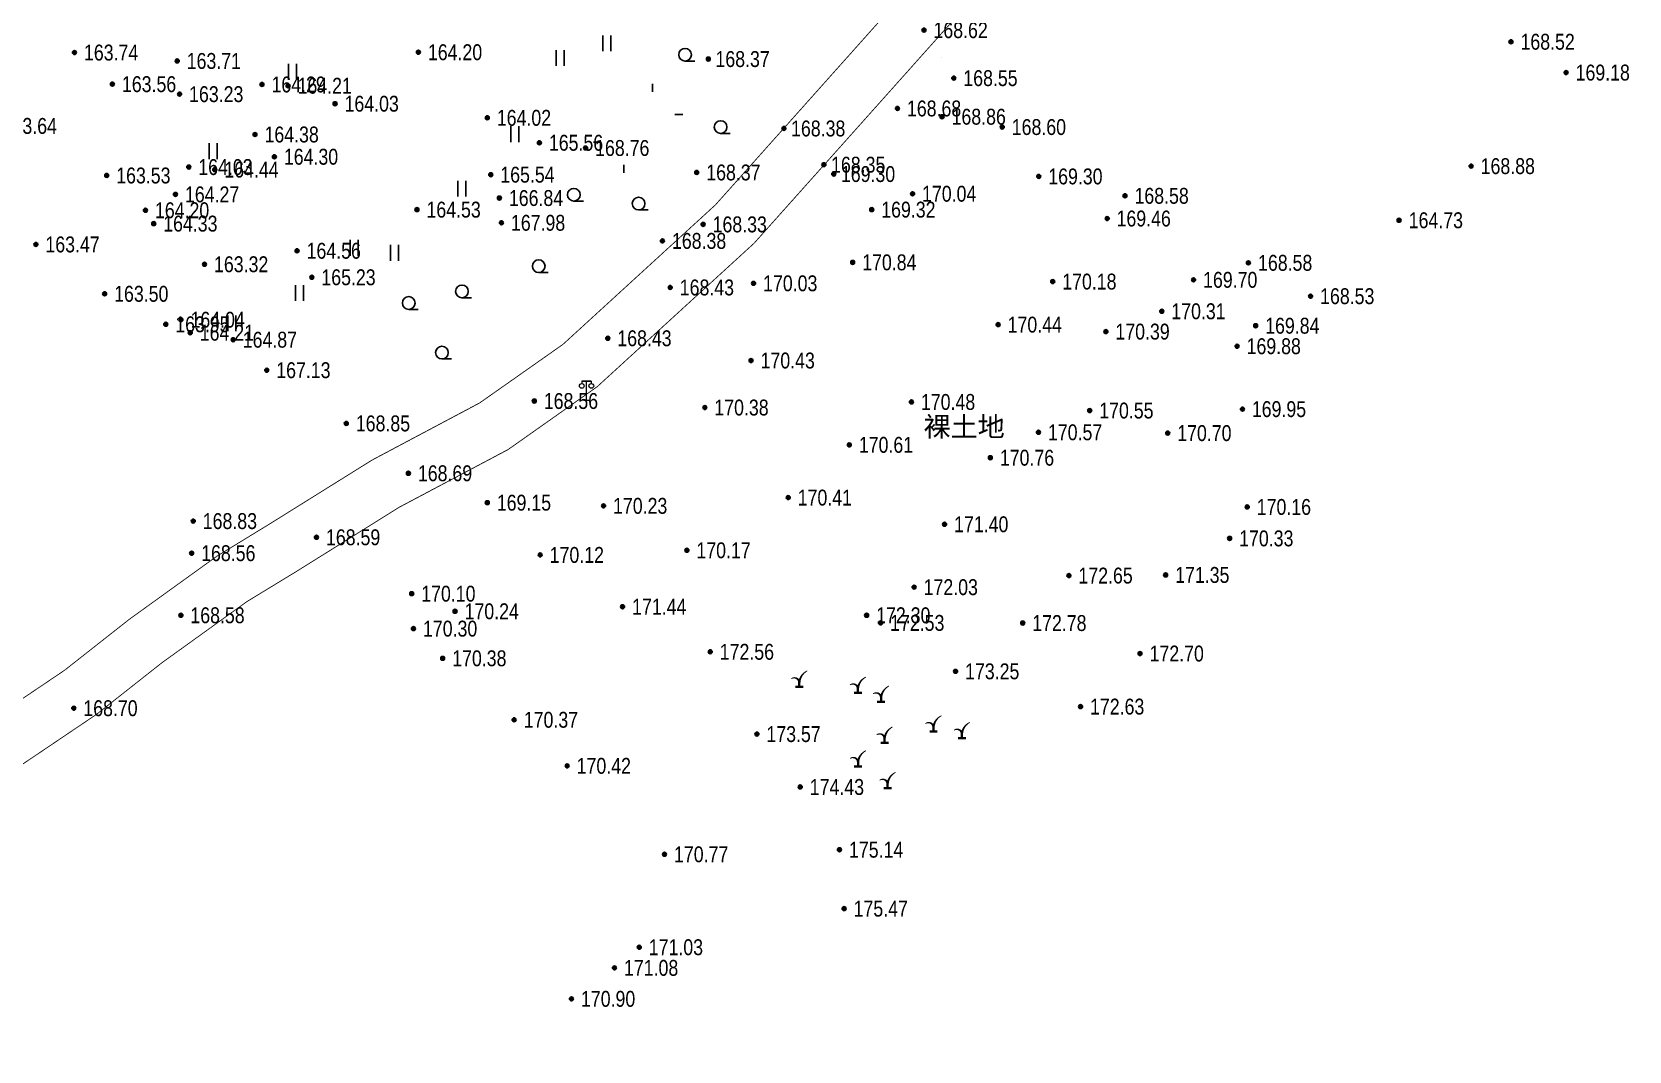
# Model space of a CAD drawing. Header units: inches. Extents: x 574207 to 574416, y 2880304 to 2880589.
# Drawn here: x 574280.5 to 574381.1, y 2880304.1 to 2880368.2 of the extents above; entities that cross this region are included whole.
import ezdxf
from ezdxf.enums import TextEntityAlignment as Align

# ---------------------------------------------------------------- set-up
doc = ezdxf.new("R2010")
doc.units = ezdxf.units.IN
doc.header["$MEASUREMENT"] = 0
doc.linetypes.add('X0', pattern=[4, 3, -1])
for name, color, linetype in [('DLDW', 8, 'Continuous'), ('DLSS', 8, 'Continuous'), ('DMTZ', 8, 'Continuous'), ('GCD', 8, 'Continuous'), ('JMD', 8, 'Continuous'), ('SXSS', 5, 'Continuous'), ('ZBTZ', 8, 'Continuous')]:
    doc.layers.add(name, color=color, linetype=linetype)
doc.styles.get("Standard").update_dxf_attribs({"font": 'arial.ttf'})
doc.linetypes.add('10411', pattern='A,2,[150,AAA.SHX,S=0.5,R=0,X=0,Y=0.5],2,[151,AAA.SHX,S=1,R=0,X=0,Y=3],1e-11', length=4)
doc.linetypes.add('10421', pattern='A,2,[150,AAA.SHX,S=0.5,R=0,X=0,Y=0.5],1e-11', length=2)
doc.linetypes.add('1161', pattern='A,0,[149,AAA.SHX,S=0.15,R=0,X=0,Y=0],-1.6', length=1.6)
doc.linetypes.add('444', pattern='A,4.5,[145,AAA.SHX,S=1,R=0,X=0,Y=1],4.5,-0.5,[146,AAA.SHX,S=1,R=0,X=0,Y=0],-0.5', length=10)

# ---------------------------------------------------------------- blocks, each defined once
blk = doc.blocks.new('gc097')
at = {"lineweight": 15}
for p, q in [((-0.6, 2.4), (-0.6, 2.1)), ((0, 0), (0, 2.4)), ((0.6, 2.4), (0.6, 2.1)), ((-0.4, 0), (0.4, 0))]:
    blk.add_line(p, q, dxfattribs=at)
for q in [(-0.6, 2.4), (0.6, 2.4)]:
    blk.add_line((0, 2.4), q)
for centre in [(-0.6, 1.8), (0.6, 1.8)]:
    blk.add_circle(centre, 0.3, dxfattribs=at)
blk = doc.blocks.new('gc123')
at = {"flags": 128}
for points in [[(1, 2, 0.1, 0.3, 0.253002), (0, 0.56, 0.15, 0.15, 0)], [(0, 0.56, 0.3, 0.1, 0.588194), (-1, 1, 0.05, 0.1, 0)]]:
    blk.add_lwpolyline(points, format="xyseb", dxfattribs=at)
at = {"linetype": 'Continuous', "const_width": 0.3}
blk.add_lwpolyline([(-0.5, 0), (0.5, 0)], dxfattribs=at)
at = {"linetype": 'Continuous', "const_width": 0.3, "flags": 128}
blk.add_lwpolyline([(0, 0.56), (0, 0)], dxfattribs=at)
blk = doc.blocks.new('gc121')
for p, q in [((-0.5, 0), (-0.5, 2)), ((0.5, 0), (0.5, 2))]:
    blk.add_line(p, q)
blk = doc.blocks.new('gc208')
blk.add_line((0, -0.8), (1.2, -0.8))
blk.add_circle((0, 0), 0.8)
blk = doc.blocks.new('gc200')
h = blk.add_hatch(color=256)
edge = h.paths.add_edge_path()
edge.add_arc((0, 0), 0.25, 0, 360)
blk.add_circle((0, 0), 0.25)

msp = doc.modelspace()

# ---------------------------------------------------------------- linework, layer by layer
at = {"layer": 'DLSS', "color": 4, "linetype": 'Continuous', "elevation": 162.85, "flags": 128}
for points in [[(574273.78, 2880322.12, 0.054, 0.054, 0), (574282.54, 2880328.03, 0.054, 0.054, 0), (574286.62, 2880331.24, 0.054, 0.054, 0), (574292.13, 2880335.21, 0.054, 0.054, 0), (574295.34, 2880337.17, 0.054, 0.054, 0), (574301.9, 2880341.26, 0.054, 0.054, 0), (574308.68, 2880344.86, 0.054, 0.054, 0), (574313.93, 2880348.55, 0.054, 0.054, 0), (574323.53, 2880357.33, 0.054, 0.054, 0), (574336.42, 2880371.76, 0.054, 0.054, 0), (574340.8, 2880377.41, 0.054, 0.054, 0), (574344.12, 2880383.07, 0.054, 0.054, 0), (574348.43, 2880392.53, 0.054, 0.054, 0), (574350.21, 2880397.88, 0.054, 0.054, 0), (574350.92, 2880401.36, 0, 0, 0)], [(574339.05, 2880369.56, 0.054, 0.054, 0), (574325.97, 2880354.92, 0.054, 0.054, 0), (574316.08, 2880345.88, 0.054, 0.054, 0), (574310.48, 2880341.93, 0.054, 0.054, 0), (574303.61, 2880338.29, 0.054, 0.054, 0), (574297.14, 2880334.25, 0.054, 0.054, 0), (574294.02, 2880332.35, 0.054, 0.054, 0), (574288.68, 2880328.51, 0.054, 0.054, 0), (574284.56, 2880325.26, 0.054, 0.054, 0), (574275.69, 2880319.28, 0.054, 0.054, 0)]]:
    msp.add_lwpolyline(points, format="xyseb", dxfattribs=at)
at = {"layer": 'DMTZ', "linetype": '10411', "elevation": 162.03, "flags": 128}
msp.add_lwpolyline([(574296.05, 2880345.27, 0.00000216, 0.00000216, 0), (574298.17, 2880347.51, 0.00000216, 0.00000216, 0), (574311.24, 2880356.5, 0.00000216, 0.00000216, 0), (574313.64, 2880359.33, 0.00000216, 0.00000216, 0), (574314.02, 2880361.38, 0.00000216, 0.00000216, 0), (574319.73, 2880366.53, 0.00000216, 0.00000216, 0), (574321.83, 2880366.41, 0.00000216, 0.00000216, 0), (574325.26, 2880366.68, 0.00000216, 0.00000216, 0), (574331.14, 2880372.59, 0.00000216, 0.00000216, 0), (574337.89, 2880379.45, 0.00000216, 0.00000216, 0), (574340.9, 2880384.27, 0.00000216, 0.00000216, 0), (574345.88, 2880393.71, 0.00000216, 0.00000216, 0), (574347.72, 2880400.23, 0.00000216, 0.00000216, 0)], format="xyseb", dxfattribs=at)
at = {"layer": 'DMTZ', "linetype": '10421', "elevation": 163.5, "flags": 128}
msp.add_lwpolyline([(574312.3, 2880339.07, 0.00000216, 0.00000216, 0), (574313.02, 2880342.36, 0.00000216, 0.00000216, 0), (574317.55, 2880345.95, 0.00000216, 0.00000216, 0), (574322.86, 2880350.31, 0.00000216, 0.00000216, 0), (574324.96, 2880352.73, 0.00000216, 0.00000216, 0), (574332.68, 2880361.06, 0.00000216, 0.00000216, 0)], format="xyseb", dxfattribs=at)
at = {"layer": 'JMD', "linetype": 'Continuous'}
for p, q in [((574319.57, 2880364.95, 174.47), (574319.57, 2880364.45, 174.47)), ((574321.48, 2880363.01, 174.47), (574320.98, 2880363.01, 174.47)), ((574315.84, 2880361.28, 174.47), (574316.34, 2880361.28, 174.47)), ((574317.75, 2880359.35, 174.47), (574317.76, 2880359.85, 174.47))]:
    msp.add_line(p, q, dxfattribs=at)
at = {"layer": 'JMD', "linetype": 'Continuous', "const_width": 0.00000217, "elevation": 174.47, "flags": 128}
msp.add_lwpolyline([(574319.57, 2880364.95), (574321.48, 2880363.01), (574317.75, 2880359.35), (574315.84, 2880361.28)], close=True, dxfattribs=at)
at = {"layer": 'JMD', "linetype": '444', "flags": 128}
for points, elevation in [([(574314.68, 2880350.1, 0.00000216, 0.00000216, 0), (574305.22, 2880344.02, 0.00000216, 0.00000216, 0), (574301.8, 2880342.39, 0.00000216, 0.00000216, 0), (574300.84, 2880341.93, 0.00000216, 0.00000216, 0)], 162.66), ([(574293.05, 2880339.31, 0.00000216, 0.00000216, 0), (574290.52, 2880337.1, 0.00000216, 0.00000216, 0), (574289.47, 2880336.05, 0.00000216, 0.00000216, 0), (574286.92, 2880333.55, 0.00000216, 0.00000216, 0), (574285.08, 2880331.93, 0.00000216, 0.00000216, 0), (574272.53, 2880321.84, 0.00000216, 0.00000216, 0), (574268.69, 2880319.26, 0.00000216, 0.00000216, 0), (574262.11, 2880314.58, 0.00000216, 0.00000216, 0), (574256.17, 2880310.02, 0.00000216, 0.00000216, 0), (574254.89, 2880309.07, 0.00000216, 0.00000216, 0), (574253.24, 2880307.42, 0.00000216, 0.00000216, 0)], 162.6)]:
    msp.add_lwpolyline(points, format="xyseb", dxfattribs=dict(at, elevation=elevation))
at = {"layer": 'SXSS', "color": 5, "linetype": 'X0', "ltscale": 2, "elevation": 157.63, "flags": 128}
msp.add_lwpolyline([(574226.87, 2880304.05, 0.00000216, 0.00000216, 0), (574241.61, 2880313.22, 0.00000216, 0.00000216, 0), (574252.01, 2880318.03, 0.00000216, 0.00000216, 0), (574287.52, 2880346.78, 0.00000216, 0.00000216, 0), (574289.55, 2880349.91, 0.00000216, 0.00000216, 0), (574292.25, 2880351.25, 0.00000216, 0.00000216, 0), (574294.05, 2880354.1, 0.00000216, 0.00000216, 0), (574297.11, 2880356.04, 0.00000216, 0.00000216, 0), (574303.49, 2880356.73, 0.00000216, 0.00000216, 0), (574305.69, 2880358.75, 0.00000216, 0.00000216, 0), (574310.79, 2880364.37, 0.00000216, 0.00000216, 0), (574316.5, 2880371.69, 0.00000216, 0.00000216, 0), (574321.45, 2880375.64, 0.00000216, 0.00000216, 0), (574325.75, 2880381.73, 0.00000216, 0.00000216, 0), (574334.12, 2880399.86, 0.00000216, 0.00000216, 0), (574338.85, 2880413.95, 0.00000216, 0.00000216, 0), (574341.19, 2880420.01, 0.00000216, 0.00000216, 0), (574341.59, 2880428.73, 0.00000216, 0.00000216, 0), (574341.27, 2880440.78, 0.00000216, 0.00000216, 0), (574341.07, 2880462.46, 0.00000216, 0.00000216, 0), (574339.81, 2880474.63, 0.00000216, 0.00000216, 0), (574338.48, 2880482.06, 0.00000216, 0.00000216, 0), (574336.44, 2880488.66, 0.00000216, 0.00000216, 0), (574333.49, 2880496.45, 0.00000216, 0.00000216, 0)], format="xyseb", dxfattribs=at)
at = {"layer": 'ZBTZ', "linetype": 'Continuous', "elevation": 157.74, "flags": 128}
msp.add_lwpolyline([(574311.22, 2880372.42, 0.00000216, 0.00000216, 0), (574305.49, 2880366.13, 0.00000216, 0.00000216, 0), (574300.02, 2880362.89, 0.00000216, 0.00000216, 0), (574295.96, 2880359.71, 0.00000216, 0.00000216, 0), (574291.31, 2880357.59, 0.00000216, 0.00000216, 0), (574288.95, 2880355.83, 0.00000216, 0.00000216, 0), (574288.51, 2880355.21, 0.00000216, 0.00000216, 0), (574286.98, 2880355.82, 0.00000216, 0.00000216, 0), (574286.9, 2880356.81, 0.00000216, 0.00000216, 0), (574287.98, 2880358.72, 0.00000216, 0.00000216, 0), (574290.38, 2880359.48, 0.00000216, 0.00000216, 0), (574292.34, 2880363.73, 0.00000216, 0.00000216, 0), (574296.2, 2880367.78, 0.00000216, 0.00000216, 0), (574299.49, 2880370.49, 0.00000216, 0.00000216, 0)], format="xyseb", dxfattribs=at)
at = {"layer": 'ZBTZ', "linetype": '1161', "elevation": 164.49, "flags": 128}
msp.add_lwpolyline([(574316.87, 2880336.12, 0.00000216, 0.00000216, 0), (574322.74, 2880333.89, 0.00000216, 0.00000216, 0), (574329.46, 2880331.19, 0.00000217, 0.00000217, 0), (574333.66, 2880330.47, 0.00000217, 0.00000217, 0), (574337.23, 2880327.7, 0.00000217, 0.00000217, 0), (574339.9, 2880326.21, 0.00000217, 0.00000217, 0), (574346.28, 2880323.13, 0.00000217, 0.00000217, 0), (574351.09, 2880324.33, 0.00000217, 0.00000217, 0), (574354.79, 2880330.83, 0.00000217, 0.00000217, 0), (574357.42, 2880337.31, 0.00000216, 0.00000216, 0), (574359.25, 2880343.54, 0.00000216, 0.00000216, 0), (574360.97, 2880350.14, 0.00000216, 0.00000216, 0), (574360.05, 2880351.26, 0.00000216, 0.00000216, 0), (574347.03, 2880358.66, 0.00000216, 0.00000216, 0), (574339.34, 2880363.14, 0.00000216, 0.00000216, 0), (574338.29, 2880365.33, 0.00000216, 0.00000216, 0), (574337.47, 2880367.25, 0.00000216, 0.00000216, 0), (574332.81, 2880361.17, 0.00000216, 0.00000216, 0), (574332.54, 2880360.53, 0.00000216, 0.00000216, 0), (574325.95, 2880353.31, 0.00000216, 0.00000216, 0), (574323.56, 2880350.83, 0.00000216, 0.00000216, 0), (574322.81, 2880350.14, 0.00000216, 0.00000216, 0), (574320.59, 2880348.15, 0.00000216, 0.00000216, 0), (574316.02, 2880344.42, 0.00000216, 0.00000216, 0), (574313.45, 2880342.4, 0.00000216, 0.00000216, 0), (574312.73, 2880340.52, 0.00000216, 0.00000216, 0), (574312.44, 2880339.16, 0.00000216, 0.00000216, 0), (574315.09, 2880336.87, 0.00000216, 0.00000216, 0)], format="xyseb", close=True, dxfattribs=at)

# ---------------------------------------------------------------- block references
at = {"layer": 'DLDW', "linetype": 'Continuous', "xscale": 0.5, "yscale": 0.5}
msp.add_blockref('gc097', (574315.41, 2880345.03, 168.34), dxfattribs=at)
at = {"layer": 'GCD', "linetype": 'Continuous'}
ref = msp.add_blockref('gc200', (574336.66, 2880368.33, 168.62), dxfattribs=dict(at, xscale=0.5, yscale=0.5, zscale=0.5))
ref.add_attrib('height', '168.62', dxfattribs={"linetype": 'Continuous', "height": 1, "width": 0.8}).set_placement((574337.26, 2880368.33, 168.62), align=Align.MIDDLE_LEFT)
ref = msp.add_blockref('gc200', (574283.16, 2880366.92, 163.74), dxfattribs=dict(at, xscale=0.5, yscale=0.5, zscale=0.5))
ref.add_attrib('height', '163.74', dxfattribs={"linetype": 'Continuous', "height": 1, "width": 0.8}).set_placement((574283.76, 2880366.92, 163.74), align=Align.MIDDLE_LEFT)
ref = msp.add_blockref('gc200', (574304.82, 2880366.94, 164.2), dxfattribs=dict(at, xscale=0.5, yscale=0.5, zscale=0.5))
ref.add_attrib('height', '164.20', dxfattribs={"linetype": 'Continuous', "height": 1, "width": 0.8}).set_placement((574305.42, 2880366.94, 164.2), align=Align.MIDDLE_LEFT)
ref = msp.add_blockref('gc200', (574373.63, 2880367.6, 168.52), dxfattribs=dict(at, xscale=0.5, yscale=0.5, zscale=0.5))
ref.add_attrib('height', '168.52', dxfattribs={"linetype": 'Continuous', "height": 1, "width": 0.8}).set_placement((574374.23, 2880367.6, 168.52), align=Align.MIDDLE_LEFT)
ref = msp.add_blockref('gc200', (574289.63, 2880366.39, 163.71), dxfattribs=dict(at, xscale=0.5, yscale=0.5, zscale=0.5))
ref.add_attrib('height', '163.71', dxfattribs={"linetype": 'Continuous', "height": 1, "width": 0.8}).set_placement((574290.23, 2880366.39, 163.71), align=Align.MIDDLE_LEFT)
ref = msp.add_blockref('gc200', (574323.08, 2880366.51, 168.37), dxfattribs=dict(at, xscale=0.5, yscale=0.5, zscale=0.5))
ref.add_attrib('height', '168.37', dxfattribs={"linetype": 'Continuous', "height": 1, "width": 0.8}).set_placement((574323.53, 2880366.51, 168.37), align=Align.MIDDLE_LEFT)
ref = msp.add_blockref('gc200', (574285.55, 2880364.93, 163.56), dxfattribs=dict(at, xscale=0.5, yscale=0.5, zscale=0.5))
ref.add_attrib('height', '163.56', dxfattribs={"linetype": 'Continuous', "height": 1, "width": 0.8}).set_placement((574286.15, 2880364.93, 163.56), align=Align.MIDDLE_LEFT)
ref = msp.add_blockref('gc200', (574294.97, 2880364.91, 164.28), dxfattribs=dict(at, xscale=0.5, yscale=0.5, zscale=0.5))
ref.add_attrib('height', '164.29', dxfattribs={"linetype": 'Continuous', "height": 1, "width": 0.8}).set_placement((574295.57, 2880364.91, 164.28), align=Align.MIDDLE_LEFT)
ref = msp.add_blockref('gc200', (574296.61, 2880364.83, 164.21), dxfattribs=dict(at, xscale=0.5, yscale=0.5, zscale=0.5))
ref.add_attrib('height', '164.21', dxfattribs={"linetype": 'Continuous', "height": 1, "width": 0.8}).set_placement((574297.21, 2880364.83, 164.21), align=Align.MIDDLE_LEFT)
ref = msp.add_blockref('gc200', (574338.54, 2880365.31, 168.55), dxfattribs=dict(at, xscale=0.5, yscale=0.5, zscale=0.5))
ref.add_attrib('height', '168.55', dxfattribs={"linetype": 'Continuous', "height": 1, "width": 0.8}).set_placement((574339.14, 2880365.31, 168.55), align=Align.MIDDLE_LEFT)
ref = msp.add_blockref('gc200', (574377.1, 2880365.66, 169.18), dxfattribs=dict(at, xscale=0.5, yscale=0.5, zscale=0.5))
ref.add_attrib('height', '169.18', dxfattribs={"linetype": 'Continuous', "height": 1, "width": 0.8}).set_placement((574377.7, 2880365.66, 169.18), align=Align.MIDDLE_LEFT)
ref = msp.add_blockref('gc200', (574289.78, 2880364.3, 163.23), dxfattribs=dict(at, xscale=0.5, yscale=0.5, zscale=0.5))
ref.add_attrib('height', '163.23', dxfattribs={"linetype": 'Continuous', "height": 1, "width": 0.8}).set_placement((574290.38, 2880364.3, 163.23), align=Align.MIDDLE_LEFT)
ref = msp.add_blockref('gc200', (574299.57, 2880363.7, 164.03), dxfattribs=dict(at, xscale=0.5, yscale=0.5, zscale=0.5))
ref.add_attrib('height', '164.03', dxfattribs={"linetype": 'Continuous', "height": 1, "width": 0.8}).set_placement((574300.17, 2880363.7, 164.03), align=Align.MIDDLE_LEFT)
ref = msp.add_blockref('gc200', (574334.99, 2880363.4, 168.68), dxfattribs=dict(at, xscale=0.5, yscale=0.5, zscale=0.5))
ref.add_attrib('height', '168.68', dxfattribs={"linetype": 'Continuous', "height": 1, "width": 0.8}).set_placement((574335.59, 2880363.4, 168.68), align=Align.MIDDLE_LEFT)
ref = msp.add_blockref('gc200', (574337.8, 2880362.88, 168.86), dxfattribs=dict(at, xscale=0.5, yscale=0.5, zscale=0.5))
ref.add_attrib('height', '168.86', dxfattribs={"linetype": 'Continuous', "height": 1, "width": 0.8}).set_placement((574338.4, 2880362.88, 168.86), align=Align.MIDDLE_LEFT)
ref = msp.add_blockref('gc200', (574278.04, 2880362.3, 163.64), dxfattribs=dict(at, xscale=0.5, yscale=0.5, zscale=0.5))
ref.add_attrib('height', '163.64', dxfattribs={"linetype": 'Continuous', "height": 1, "width": 0.8}).set_placement((574278.64, 2880362.3, 163.64), align=Align.MIDDLE_LEFT)
ref = msp.add_blockref('gc200', (574309.16, 2880362.81, 164.02), dxfattribs=dict(at, xscale=0.5, yscale=0.5, zscale=0.5))
ref.add_attrib('height', '164.02', dxfattribs={"linetype": 'Continuous', "height": 1, "width": 0.8}).set_placement((574309.76, 2880362.81, 164.02), align=Align.MIDDLE_LEFT)
ref = msp.add_blockref('gc200', (574327.84, 2880362.14, 168.38), dxfattribs=dict(at, xscale=0.5, yscale=0.5, zscale=0.5))
ref.add_attrib('height', '168.38', dxfattribs={"linetype": 'Continuous', "height": 1, "width": 0.8}).set_placement((574328.29, 2880362.14, 168.38), align=Align.MIDDLE_LEFT)
ref = msp.add_blockref('gc200', (574341.59, 2880362.23, 168.6), dxfattribs=dict(at, xscale=0.5, yscale=0.5, zscale=0.5))
ref.add_attrib('height', '168.60', dxfattribs={"linetype": 'Continuous', "height": 1, "width": 0.8}).set_placement((574342.19, 2880362.23, 168.6), align=Align.MIDDLE_LEFT)
ref = msp.add_blockref('gc200', (574294.53, 2880361.76, 164.38), dxfattribs=dict(at, xscale=0.5, yscale=0.5, zscale=0.5))
ref.add_attrib('height', '164.38', dxfattribs={"linetype": 'Continuous', "height": 1, "width": 0.8}).set_placement((574295.13, 2880361.76, 164.38), align=Align.MIDDLE_LEFT)
ref = msp.add_blockref('gc200', (574312.44, 2880361.24, 165.56), dxfattribs=dict(at, xscale=0.5, yscale=0.5, zscale=0.5))
ref.add_attrib('height', '165.56', dxfattribs={"linetype": 'Continuous', "height": 1, "width": 0.8}).set_placement((574313.04, 2880361.24, 165.56), align=Align.MIDDLE_LEFT)
ref = msp.add_blockref('gc200', (574315.35, 2880360.91, 168.76), dxfattribs=dict(at, xscale=0.5, yscale=0.5, zscale=0.5))
ref.add_attrib('height', '168.76', dxfattribs={"linetype": 'Continuous', "height": 1, "width": 0.8}).set_placement((574315.95, 2880360.91, 168.76), align=Align.MIDDLE_LEFT)
ref = msp.add_blockref('gc200', (574295.75, 2880360.36, 164.3), dxfattribs=dict(at, xscale=0.5, yscale=0.5, zscale=0.5))
ref.add_attrib('height', '164.30', dxfattribs={"linetype": 'Continuous', "height": 1, "width": 0.8}).set_placement((574296.35, 2880360.36, 164.3), align=Align.MIDDLE_LEFT)
ref = msp.add_blockref('gc200', (574330.36, 2880359.86, 168.35), dxfattribs=dict(at, xscale=0.5, yscale=0.5, zscale=0.5))
ref.add_attrib('height', '168.35', dxfattribs={"linetype": 'Continuous', "height": 1, "width": 0.8}).set_placement((574330.81, 2880359.86, 168.35), align=Align.MIDDLE_LEFT)
ref = msp.add_blockref('gc200', (574285.19, 2880359.18, 163.53), dxfattribs=dict(at, xscale=0.5, yscale=0.5, zscale=0.5))
ref.add_attrib('height', '163.53', dxfattribs={"linetype": 'Continuous', "height": 1, "width": 0.8}).set_placement((574285.79, 2880359.18, 163.53), align=Align.MIDDLE_LEFT)
ref = msp.add_blockref('gc200', (574290.36, 2880359.71, 164.03), dxfattribs=dict(at, xscale=0.5, yscale=0.5, zscale=0.5))
ref.add_attrib('height', '164.03', dxfattribs={"linetype": 'Continuous', "height": 1, "width": 0.8}).set_placement((574290.96, 2880359.71, 164.03), align=Align.MIDDLE_LEFT)
ref = msp.add_blockref('gc200', (574292, 2880359.55, 164.44), dxfattribs=dict(at, xscale=0.5, yscale=0.5, zscale=0.5))
ref.add_attrib('height', '164.44', dxfattribs={"linetype": 'Continuous', "height": 1, "width": 0.8}).set_placement((574292.6, 2880359.55, 164.44), align=Align.MIDDLE_LEFT)
ref = msp.add_blockref('gc200', (574309.38, 2880359.23, 165.54), dxfattribs=dict(at, xscale=0.5, yscale=0.5, zscale=0.5))
ref.add_attrib('height', '165.54', dxfattribs={"linetype": 'Continuous', "height": 1, "width": 0.8}).set_placement((574309.98, 2880359.23, 165.54), align=Align.MIDDLE_LEFT)
ref = msp.add_blockref('gc200', (574322.35, 2880359.37, 168.37), dxfattribs=dict(at, xscale=0.5, yscale=0.5, zscale=0.5))
ref.add_attrib('height', '168.37', dxfattribs={"linetype": 'Continuous', "height": 1, "width": 0.8}).set_placement((574322.95, 2880359.37, 168.37), align=Align.MIDDLE_LEFT)
ref = msp.add_blockref('gc200', (574330.98, 2880359.27, 169.3), dxfattribs=dict(at, xscale=0.5, yscale=0.5, zscale=0.5))
ref.add_attrib('height', '169.30', dxfattribs={"linetype": 'Continuous', "height": 1, "width": 0.8}).set_placement((574331.43, 2880359.27, 169.3), align=Align.MIDDLE_LEFT)
ref = msp.add_blockref('gc200', (574343.89, 2880359.12, 169.3), dxfattribs=dict(at, xscale=0.5, yscale=0.5, zscale=0.5))
ref.add_attrib('height', '169.30', dxfattribs={"linetype": 'Continuous', "height": 1, "width": 0.8}).set_placement((574344.49, 2880359.12, 169.3), align=Align.MIDDLE_LEFT)
ref = msp.add_blockref('gc200', (574371.12, 2880359.77, 168.88), dxfattribs=dict(at, xscale=0.5, yscale=0.5, zscale=0.5))
ref.add_attrib('height', '168.88', dxfattribs={"linetype": 'Continuous', "height": 1, "width": 0.8}).set_placement((574371.72, 2880359.77, 168.88), align=Align.MIDDLE_LEFT)
ref = msp.add_blockref('gc200', (574289.52, 2880357.99, 164.27), dxfattribs=dict(at, xscale=0.5, yscale=0.5, zscale=0.5))
ref.add_attrib('height', '164.27', dxfattribs={"linetype": 'Continuous', "height": 1, "width": 0.8}).set_placement((574290.12, 2880357.99, 164.27), align=Align.MIDDLE_LEFT)
ref = msp.add_blockref('gc200', (574335.94, 2880358.03, 170.04), dxfattribs=dict(at, xscale=0.5, yscale=0.5, zscale=0.5))
ref.add_attrib('height', '170.04', dxfattribs={"linetype": 'Continuous', "height": 1, "width": 0.8}).set_placement((574336.54, 2880358.03, 170.04), align=Align.MIDDLE_LEFT)
ref = msp.add_blockref('gc200', (574349.32, 2880357.9, 168.58), dxfattribs=dict(at, xscale=0.5, yscale=0.5, zscale=0.5))
ref.add_attrib('height', '168.58', dxfattribs={"linetype": 'Continuous', "height": 1, "width": 0.8}).set_placement((574349.92, 2880357.9, 168.58), align=Align.MIDDLE_LEFT)
ref = msp.add_blockref('gc200', (574287.63, 2880356.99, 164.2), dxfattribs=dict(at, xscale=0.5, yscale=0.5, zscale=0.5))
ref.add_attrib('height', '164.20', dxfattribs={"linetype": 'Continuous', "height": 1, "width": 0.8}).set_placement((574288.23, 2880356.99, 164.2), align=Align.MIDDLE_LEFT)
ref = msp.add_blockref('gc200', (574304.73, 2880357.03, 164.53), dxfattribs=dict(at, xscale=0.5, yscale=0.5, zscale=0.5))
ref.add_attrib('height', '164.53', dxfattribs={"linetype": 'Continuous', "height": 1, "width": 0.8}).set_placement((574305.33, 2880357.03, 164.53), align=Align.MIDDLE_LEFT)
ref = msp.add_blockref('gc200', (574309.92, 2880357.76, 166.84), dxfattribs=dict(at, xscale=0.5, yscale=0.5, zscale=0.5))
ref.add_attrib('height', '166.84', dxfattribs={"linetype": 'Continuous', "height": 1, "width": 0.8}).set_placement((574310.52, 2880357.76, 166.84), align=Align.MIDDLE_LEFT)
ref = msp.add_blockref('gc200', (574333.37, 2880357.03, 169.32), dxfattribs=dict(at, xscale=0.5, yscale=0.5, zscale=0.5))
ref.add_attrib('height', '169.32', dxfattribs={"linetype": 'Continuous', "height": 1, "width": 0.8}).set_placement((574333.97, 2880357.03, 169.32), align=Align.MIDDLE_LEFT)
ref = msp.add_blockref('gc200', (574288.15, 2880356.15, 164.33), dxfattribs=dict(at, xscale=0.5, yscale=0.5, zscale=0.5))
ref.add_attrib('height', '164.33', dxfattribs={"linetype": 'Continuous', "height": 1, "width": 0.8}).set_placement((574288.75, 2880356.15, 164.33), align=Align.MIDDLE_LEFT)
ref = msp.add_blockref('gc200', (574310.05, 2880356.2, 167.98), dxfattribs=dict(at, xscale=0.5, yscale=0.5, zscale=0.5))
ref.add_attrib('height', '167.98', dxfattribs={"linetype": 'Continuous', "height": 1, "width": 0.8}).set_placement((574310.65, 2880356.2, 167.98), align=Align.MIDDLE_LEFT)
ref = msp.add_blockref('gc200', (574322.75, 2880356.1, 168.33), dxfattribs=dict(at, xscale=0.5, yscale=0.5, zscale=0.5))
ref.add_attrib('height', '168.33', dxfattribs={"linetype": 'Continuous', "height": 1, "width": 0.8}).set_placement((574323.35, 2880356.1, 168.33), align=Align.MIDDLE_LEFT)
ref = msp.add_blockref('gc200', (574348.2, 2880356.47, 169.46), dxfattribs=dict(at, xscale=0.5, yscale=0.5, zscale=0.5))
ref.add_attrib('height', '169.46', dxfattribs={"linetype": 'Continuous', "height": 1, "width": 0.8}).set_placement((574348.79, 2880356.47, 169.46), align=Align.MIDDLE_LEFT)
ref = msp.add_blockref('gc200', (574366.58, 2880356.36, 164.73), dxfattribs=dict(at, xscale=0.5, yscale=0.5, zscale=0.5))
ref.add_attrib('height', '164.73', dxfattribs={"linetype": 'Continuous', "height": 1, "width": 0.8}).set_placement((574367.19, 2880356.36, 164.73), align=Align.MIDDLE_LEFT)
ref = msp.add_blockref('gc200', (574280.73, 2880354.84, 163.47), dxfattribs=dict(at, xscale=0.5, yscale=0.5, zscale=0.5))
ref.add_attrib('height', '163.47', dxfattribs={"linetype": 'Continuous', "height": 1, "width": 0.8}).set_placement((574281.33, 2880354.84, 163.47), align=Align.MIDDLE_LEFT)
ref = msp.add_blockref('gc200', (574320.19, 2880355.06, 168.38), dxfattribs=dict(at, xscale=0.5, yscale=0.5, zscale=0.5))
ref.add_attrib('height', '168.38', dxfattribs={"linetype": 'Continuous', "height": 1, "width": 0.8}).set_placement((574320.79, 2880355.06, 168.38), align=Align.MIDDLE_LEFT)
ref = msp.add_blockref('gc200', (574297.18, 2880354.44, 164.56), dxfattribs=dict(at, xscale=0.5, yscale=0.5, zscale=0.5))
ref.add_attrib('height', '164.56', dxfattribs={"linetype": 'Continuous', "height": 1, "width": 0.8}).set_placement((574297.78, 2880354.44, 164.56), align=Align.MIDDLE_LEFT)
ref = msp.add_blockref('gc200', (574291.35, 2880353.59, 163.32), dxfattribs=dict(at, xscale=0.5, yscale=0.5, zscale=0.5))
ref.add_attrib('height', '163.32', dxfattribs={"linetype": 'Continuous', "height": 1, "width": 0.8}).set_placement((574291.95, 2880353.59, 163.32), align=Align.MIDDLE_LEFT)
ref = msp.add_blockref('gc200', (574298.11, 2880352.77, 165.23), dxfattribs=dict(at, xscale=0.5, yscale=0.5, zscale=0.5))
ref.add_attrib('height', '165.23', dxfattribs={"linetype": 'Continuous', "height": 1, "width": 0.8}).set_placement((574298.71, 2880352.77, 165.23), align=Align.MIDDLE_LEFT)
ref = msp.add_blockref('gc200', (574332.17, 2880353.71, 170.84), dxfattribs=dict(at, xscale=0.5, yscale=0.5, zscale=0.5))
ref.add_attrib('height', '170.84', dxfattribs={"linetype": 'Continuous', "height": 1, "width": 0.8}).set_placement((574332.77, 2880353.71, 170.84), align=Align.MIDDLE_LEFT)
ref = msp.add_blockref('gc200', (574357.09, 2880353.68, 168.57), dxfattribs=dict(at, xscale=0.5, yscale=0.5, zscale=0.5))
ref.add_attrib('height', '168.58', dxfattribs={"linetype": 'Continuous', "height": 1, "width": 0.8}).set_placement((574357.7, 2880353.68, 168.57), align=Align.MIDDLE_LEFT)
ref = msp.add_blockref('gc200', (574320.68, 2880352.13, 168.43), dxfattribs=dict(at, xscale=0.5, yscale=0.5, zscale=0.5))
ref.add_attrib('height', '168.43', dxfattribs={"linetype": 'Continuous', "height": 1, "width": 0.8}).set_placement((574321.28, 2880352.13, 168.43), align=Align.MIDDLE_LEFT)
ref = msp.add_blockref('gc200', (574325.93, 2880352.39, 170.03), dxfattribs=dict(at, xscale=0.5, yscale=0.5, zscale=0.5))
ref.add_attrib('height', '170.03', dxfattribs={"linetype": 'Continuous', "height": 1, "width": 0.8}).set_placement((574326.53, 2880352.39, 170.03), align=Align.MIDDLE_LEFT)
ref = msp.add_blockref('gc200', (574344.77, 2880352.5, 170.18), dxfattribs=dict(at, xscale=0.5, yscale=0.5, zscale=0.5))
ref.add_attrib('height', '170.18', dxfattribs={"linetype": 'Continuous', "height": 1, "width": 0.8}).set_placement((574345.37, 2880352.5, 170.18), align=Align.MIDDLE_LEFT)
ref = msp.add_blockref('gc200', (574353.64, 2880352.61, 169.7), dxfattribs=dict(at, xscale=0.5, yscale=0.5, zscale=0.5))
ref.add_attrib('height', '169.70', dxfattribs={"linetype": 'Continuous', "height": 1, "width": 0.8}).set_placement((574354.24, 2880352.61, 169.7), align=Align.MIDDLE_LEFT)
ref = msp.add_blockref('gc200', (574285.06, 2880351.73, 163.5), dxfattribs=dict(at, xscale=0.5, yscale=0.5, zscale=0.5))
ref.add_attrib('height', '163.50', dxfattribs={"linetype": 'Continuous', "height": 1, "width": 0.8}).set_placement((574285.66, 2880351.73, 163.5), align=Align.MIDDLE_LEFT)
ref = msp.add_blockref('gc200', (574361.01, 2880351.58, 168.53), dxfattribs=dict(at, xscale=0.5, yscale=0.5, zscale=0.5))
ref.add_attrib('height', '168.53', dxfattribs={"linetype": 'Continuous', "height": 1, "width": 0.8}).set_placement((574361.61, 2880351.58, 168.53), align=Align.MIDDLE_LEFT)
ref = msp.add_blockref('gc200', (574288.91, 2880349.81, 163.95), dxfattribs=dict(at, xscale=0.5, yscale=0.5, zscale=0.5))
ref.add_attrib('height', '163.95', dxfattribs={"linetype": 'Continuous', "height": 1, "width": 0.8}).set_placement((574289.51, 2880349.81, 163.95), align=Align.MIDDLE_LEFT)
ref = msp.add_blockref('gc200', (574289.86, 2880350.1, 164.04), dxfattribs=dict(at, xscale=0.5, yscale=0.5, zscale=0.5))
ref.add_attrib('height', '164.04', dxfattribs={"linetype": 'Continuous', "height": 1, "width": 0.8}).set_placement((574290.47, 2880350.1, 164.04), align=Align.MIDDLE_LEFT)
ref = msp.add_blockref('gc200', (574341.33, 2880349.79, 170.44), dxfattribs=dict(at, xscale=0.5, yscale=0.5, zscale=0.5))
ref.add_attrib('height', '170.44', dxfattribs={"linetype": 'Continuous', "height": 1, "width": 0.8}).set_placement((574341.93, 2880349.79, 170.44), align=Align.MIDDLE_LEFT)
ref = msp.add_blockref('gc200', (574351.64, 2880350.63, 170.31), dxfattribs=dict(at, xscale=0.5, yscale=0.5, zscale=0.5))
ref.add_attrib('height', '170.31', dxfattribs={"linetype": 'Continuous', "height": 1, "width": 0.8}).set_placement((574352.24, 2880350.63, 170.31), align=Align.MIDDLE_LEFT)
ref = msp.add_blockref('gc200', (574290.45, 2880349.28, 164.21), dxfattribs=dict(at, xscale=0.5, yscale=0.5, zscale=0.5))
ref.add_attrib('height', '164.21', dxfattribs={"linetype": 'Continuous', "height": 1, "width": 0.8}).set_placement((574291.05, 2880349.28, 164.21), align=Align.MIDDLE_LEFT)
ref = msp.add_blockref('gc200', (574293.16, 2880348.84, 164.87), dxfattribs=dict(at, xscale=0.5, yscale=0.5, zscale=0.5))
ref.add_attrib('height', '164.87', dxfattribs={"linetype": 'Continuous', "height": 1, "width": 0.8}).set_placement((574293.76, 2880348.84, 164.87), align=Align.MIDDLE_LEFT)
ref = msp.add_blockref('gc200', (574316.75, 2880348.93, 168.43), dxfattribs=dict(at, xscale=0.5, yscale=0.5, zscale=0.5))
ref.add_attrib('height', '168.43', dxfattribs={"linetype": 'Continuous', "height": 1, "width": 0.8}).set_placement((574317.35, 2880348.93, 168.43), align=Align.MIDDLE_LEFT)
ref = msp.add_blockref('gc200', (574348.12, 2880349.35, 170.39), dxfattribs=dict(at, xscale=0.5, yscale=0.5, zscale=0.5))
ref.add_attrib('height', '170.39', dxfattribs={"linetype": 'Continuous', "height": 1, "width": 0.8}).set_placement((574348.72, 2880349.35, 170.39), align=Align.MIDDLE_LEFT)
ref = msp.add_blockref('gc200', (574357.55, 2880349.72, 169.84), dxfattribs=dict(at, xscale=0.5, yscale=0.5, zscale=0.5))
ref.add_attrib('height', '169.84', dxfattribs={"linetype": 'Continuous', "height": 1, "width": 0.8}).set_placement((574358.15, 2880349.72, 169.84), align=Align.MIDDLE_LEFT)
ref = msp.add_blockref('gc200', (574356.38, 2880348.43, 169.88), dxfattribs=dict(at, xscale=0.5, yscale=0.5, zscale=0.5))
ref.add_attrib('height', '169.88', dxfattribs={"linetype": 'Continuous', "height": 1, "width": 0.8}).set_placement((574356.98, 2880348.43, 169.88), align=Align.MIDDLE_LEFT)
ref = msp.add_blockref('gc200', (574295.27, 2880346.92, 167.13), dxfattribs=dict(at, xscale=0.5, yscale=0.5, zscale=0.5))
ref.add_attrib('height', '167.13', dxfattribs={"linetype": 'Continuous', "height": 1, "width": 0.8}).set_placement((574295.87, 2880346.92, 167.13), align=Align.MIDDLE_LEFT)
ref = msp.add_blockref('gc200', (574325.77, 2880347.53, 170.43), dxfattribs=dict(at, xscale=0.5, yscale=0.5, zscale=0.5))
ref.add_attrib('height', '170.43', dxfattribs={"linetype": 'Continuous', "height": 1, "width": 0.8}).set_placement((574326.37, 2880347.53, 170.43), align=Align.MIDDLE_LEFT)
ref = msp.add_blockref('gc200', (574312.12, 2880344.98, 168.56), dxfattribs=dict(at, xscale=0.5, yscale=0.5, zscale=0.5))
ref.add_attrib('height', '168.56', dxfattribs={"linetype": 'Continuous', "height": 1, "width": 0.8}).set_placement((574312.72, 2880344.98, 168.56), align=Align.MIDDLE_LEFT)
ref = msp.add_blockref('gc200', (574335.87, 2880344.92, 170.48), dxfattribs=dict(at, xscale=0.5, yscale=0.5, zscale=0.5))
ref.add_attrib('height', '170.48', dxfattribs={"linetype": 'Continuous', "height": 1, "width": 0.8}).set_placement((574336.47, 2880344.92, 170.48), align=Align.MIDDLE_LEFT)
ref = msp.add_blockref('gc200', (574322.86, 2880344.57, 170.38), dxfattribs=dict(at, xscale=0.5, yscale=0.5, zscale=0.5))
ref.add_attrib('height', '170.38', dxfattribs={"linetype": 'Continuous', "height": 1, "width": 0.8}).set_placement((574323.46, 2880344.57, 170.38), align=Align.MIDDLE_LEFT)
ref = msp.add_blockref('gc200', (574347.1, 2880344.38, 170.55), dxfattribs=dict(at, xscale=0.5, yscale=0.5, zscale=0.5))
ref.add_attrib('height', '170.55', dxfattribs={"linetype": 'Continuous', "height": 1, "width": 0.8}).set_placement((574347.7, 2880344.38, 170.55), align=Align.MIDDLE_LEFT)
ref = msp.add_blockref('gc200', (574356.72, 2880344.47, 169.95), dxfattribs=dict(at, xscale=0.5, yscale=0.5, zscale=0.5))
ref.add_attrib('height', '169.95', dxfattribs={"linetype": 'Continuous', "height": 1, "width": 0.8}).set_placement((574357.31, 2880344.47, 169.95), align=Align.MIDDLE_LEFT)
ref = msp.add_blockref('gc200', (574300.28, 2880343.57, 168.85), dxfattribs=dict(at, xscale=0.5, yscale=0.5, zscale=0.5))
ref.add_attrib('height', '168.85', dxfattribs={"linetype": 'Continuous', "height": 1, "width": 0.8}).set_placement((574300.88, 2880343.57, 168.85), align=Align.MIDDLE_LEFT)
ref = msp.add_blockref('gc200', (574343.87, 2880343.01, 170.57), dxfattribs=dict(at, xscale=0.5, yscale=0.5, zscale=0.5))
ref.add_attrib('height', '170.57', dxfattribs={"linetype": 'Continuous', "height": 1, "width": 0.8}).set_placement((574344.47, 2880343.01, 170.57), align=Align.MIDDLE_LEFT)
ref = msp.add_blockref('gc200', (574352.01, 2880342.96, 170.7), dxfattribs=dict(at, xscale=0.5, yscale=0.5, zscale=0.5))
ref.add_attrib('height', '170.70', dxfattribs={"linetype": 'Continuous', "height": 1, "width": 0.8}).set_placement((574352.61, 2880342.96, 170.7), align=Align.MIDDLE_LEFT)
ref = msp.add_blockref('gc200', (574331.96, 2880342.22, 170.61), dxfattribs=dict(at, xscale=0.5, yscale=0.5, zscale=0.5))
ref.add_attrib('height', '170.61', dxfattribs={"linetype": 'Continuous', "height": 1, "width": 0.8}).set_placement((574332.56, 2880342.22, 170.61), align=Align.MIDDLE_LEFT)
ref = msp.add_blockref('gc200', (574340.84, 2880341.41, 170.76), dxfattribs=dict(at, xscale=0.5, yscale=0.5, zscale=0.5))
ref.add_attrib('height', '170.76', dxfattribs={"linetype": 'Continuous', "height": 1, "width": 0.8}).set_placement((574341.44, 2880341.41, 170.76), align=Align.MIDDLE_LEFT)
ref = msp.add_blockref('gc200', (574304.19, 2880340.43, 168.69), dxfattribs=dict(at, xscale=0.5, yscale=0.5, zscale=0.5))
ref.add_attrib('height', '168.69', dxfattribs={"linetype": 'Continuous', "height": 1, "width": 0.8}).set_placement((574304.79, 2880340.43, 168.69), align=Align.MIDDLE_LEFT)
ref = msp.add_blockref('gc200', (574328.11, 2880338.9, 170.41), dxfattribs=dict(at, xscale=0.5, yscale=0.5, zscale=0.5))
ref.add_attrib('height', '170.41', dxfattribs={"linetype": 'Continuous', "height": 1, "width": 0.8}).set_placement((574328.71, 2880338.9, 170.41), align=Align.MIDDLE_LEFT)
ref = msp.add_blockref('gc200', (574309.16, 2880338.58, 169.15), dxfattribs=dict(at, xscale=0.5, yscale=0.5, zscale=0.5))
ref.add_attrib('height', '169.15', dxfattribs={"linetype": 'Continuous', "height": 1, "width": 0.8}).set_placement((574309.76, 2880338.58, 169.15), align=Align.MIDDLE_LEFT)
ref = msp.add_blockref('gc200', (574316.48, 2880338.38, 170.23), dxfattribs=dict(at, xscale=0.5, yscale=0.5, zscale=0.5))
ref.add_attrib('height', '170.23', dxfattribs={"linetype": 'Continuous', "height": 1, "width": 0.8}).set_placement((574317.08, 2880338.38, 170.23), align=Align.MIDDLE_LEFT)
ref = msp.add_blockref('gc200', (574357.02, 2880338.31, 170.16), dxfattribs=dict(at, xscale=0.5, yscale=0.5, zscale=0.5))
ref.add_attrib('height', '170.16', dxfattribs={"linetype": 'Continuous', "height": 1, "width": 0.8}).set_placement((574357.62, 2880338.31, 170.16), align=Align.MIDDLE_LEFT)
ref = msp.add_blockref('gc200', (574290.64, 2880337.42, 168.83), dxfattribs=dict(at, xscale=0.5, yscale=0.5, zscale=0.5))
ref.add_attrib('height', '168.83', dxfattribs={"linetype": 'Continuous', "height": 1, "width": 0.8}).set_placement((574291.24, 2880337.42, 168.83), align=Align.MIDDLE_LEFT)
ref = msp.add_blockref('gc200', (574337.96, 2880337.22, 171.4), dxfattribs=dict(at, xscale=0.5, yscale=0.5, zscale=0.5))
ref.add_attrib('height', '171.40', dxfattribs={"linetype": 'Continuous', "height": 1, "width": 0.8}).set_placement((574338.56, 2880337.22, 171.4), align=Align.MIDDLE_LEFT)
ref = msp.add_blockref('gc200', (574298.4, 2880336.4, 168.59), dxfattribs=dict(at, xscale=0.5, yscale=0.5, zscale=0.5))
ref.add_attrib('height', '168.59', dxfattribs={"linetype": 'Continuous', "height": 1, "width": 0.8}).set_placement((574299, 2880336.4, 168.59), align=Align.MIDDLE_LEFT)
ref = msp.add_blockref('gc200', (574355.91, 2880336.33, 170.33), dxfattribs=dict(at, xscale=0.5, yscale=0.5, zscale=0.5))
ref.add_attrib('height', '170.33', dxfattribs={"linetype": 'Continuous', "height": 1, "width": 0.8}).set_placement((574356.51, 2880336.33, 170.33), align=Align.MIDDLE_LEFT)
ref = msp.add_blockref('gc200', (574290.54, 2880335.4, 168.56), dxfattribs=dict(at, xscale=0.5, yscale=0.5, zscale=0.5))
ref.add_attrib('height', '168.56', dxfattribs={"linetype": 'Continuous', "height": 1, "width": 0.8}).set_placement((574291.14, 2880335.4, 168.56), align=Align.MIDDLE_LEFT)
ref = msp.add_blockref('gc200', (574312.49, 2880335.29, 170.12), dxfattribs=dict(at, xscale=0.5, yscale=0.5, zscale=0.5))
ref.add_attrib('height', '170.12', dxfattribs={"linetype": 'Continuous', "height": 1, "width": 0.8}).set_placement((574313.09, 2880335.29, 170.12), align=Align.MIDDLE_LEFT)
ref = msp.add_blockref('gc200', (574321.73, 2880335.58, 170.17), dxfattribs=dict(at, xscale=0.5, yscale=0.5, zscale=0.5))
ref.add_attrib('height', '170.17', dxfattribs={"linetype": 'Continuous', "height": 1, "width": 0.8}).set_placement((574322.33, 2880335.58, 170.17), align=Align.MIDDLE_LEFT)
ref = msp.add_blockref('gc200', (574345.79, 2880333.99, 172.65), dxfattribs=dict(at, xscale=0.5, yscale=0.5, zscale=0.5))
ref.add_attrib('height', '172.65', dxfattribs={"linetype": 'Continuous', "height": 1, "width": 0.8}).set_placement((574346.39, 2880333.99, 172.65), align=Align.MIDDLE_LEFT)
ref = msp.add_blockref('gc200', (574351.88, 2880334.03, 171.35), dxfattribs=dict(at, xscale=0.5, yscale=0.5, zscale=0.5))
ref.add_attrib('height', '171.35', dxfattribs={"linetype": 'Continuous', "height": 1, "width": 0.8}).set_placement((574352.48, 2880334.03, 171.35), align=Align.MIDDLE_LEFT)
ref = msp.add_blockref('gc200', (574304.4, 2880332.85, 170.1), dxfattribs=dict(at, xscale=0.5, yscale=0.5, zscale=0.5))
ref.add_attrib('height', '170.10', dxfattribs={"linetype": 'Continuous', "height": 1, "width": 0.8}).set_placement((574305, 2880332.85, 170.1), align=Align.MIDDLE_LEFT)
ref = msp.add_blockref('gc200', (574336.04, 2880333.26, 172.03), dxfattribs=dict(at, xscale=0.5, yscale=0.5, zscale=0.5))
ref.add_attrib('height', '172.03', dxfattribs={"linetype": 'Continuous', "height": 1, "width": 0.8}).set_placement((574336.64, 2880333.26, 172.03), align=Align.MIDDLE_LEFT)
ref = msp.add_blockref('gc200', (574307.13, 2880331.74, 170.24), dxfattribs=dict(at, xscale=0.5, yscale=0.5, zscale=0.5))
ref.add_attrib('height', '170.24', dxfattribs={"linetype": 'Continuous', "height": 1, "width": 0.8}).set_placement((574307.73, 2880331.74, 170.24), align=Align.MIDDLE_LEFT)
ref = msp.add_blockref('gc200', (574317.68, 2880332.03, 171.44), dxfattribs=dict(at, xscale=0.5, yscale=0.5, zscale=0.5))
ref.add_attrib('height', '171.44', dxfattribs={"linetype": 'Continuous', "height": 1, "width": 0.8}).set_placement((574318.28, 2880332.03, 171.44), align=Align.MIDDLE_LEFT)
ref = msp.add_blockref('gc200', (574289.86, 2880331.49, 168.57), dxfattribs=dict(at, xscale=0.5, yscale=0.5, zscale=0.5))
ref.add_attrib('height', '168.58', dxfattribs={"linetype": 'Continuous', "height": 1, "width": 0.8}).set_placement((574290.46, 2880331.49, 168.57), align=Align.MIDDLE_LEFT)
ref = msp.add_blockref('gc200', (574304.51, 2880330.65, 170.3), dxfattribs=dict(at, xscale=0.5, yscale=0.5, zscale=0.5))
ref.add_attrib('height', '170.30', dxfattribs={"linetype": 'Continuous', "height": 1, "width": 0.8}).set_placement((574305.11, 2880330.65, 170.3), align=Align.MIDDLE_LEFT)
ref = msp.add_blockref('gc200', (574333.05, 2880331.49, 172.3), dxfattribs=dict(at, xscale=0.5, yscale=0.5, zscale=0.5))
ref.add_attrib('height', '172.30', dxfattribs={"linetype": 'Continuous', "height": 1, "width": 0.8}).set_placement((574333.65, 2880331.49, 172.3), align=Align.MIDDLE_LEFT)
ref = msp.add_blockref('gc200', (574333.93, 2880331.01, 172.53), dxfattribs=dict(at, xscale=0.5, yscale=0.5, zscale=0.5))
ref.add_attrib('height', '172.53', dxfattribs={"linetype": 'Continuous', "height": 1, "width": 0.8}).set_placement((574334.53, 2880331.01, 172.53), align=Align.MIDDLE_LEFT)
ref = msp.add_blockref('gc200', (574342.88, 2880331, 172.78), dxfattribs=dict(at, xscale=0.5, yscale=0.5, zscale=0.5))
ref.add_attrib('height', '172.78', dxfattribs={"linetype": 'Continuous', "height": 1, "width": 0.8}).set_placement((574343.48, 2880331, 172.78), align=Align.MIDDLE_LEFT)
ref = msp.add_blockref('gc200', (574306.35, 2880328.78, 170.38), dxfattribs=dict(at, xscale=0.5, yscale=0.5, zscale=0.5))
ref.add_attrib('height', '170.38', dxfattribs={"linetype": 'Continuous', "height": 1, "width": 0.8}).set_placement((574306.95, 2880328.78, 170.38), align=Align.MIDDLE_LEFT)
ref = msp.add_blockref('gc200', (574323.2, 2880329.19, 172.56), dxfattribs=dict(at, xscale=0.5, yscale=0.5, zscale=0.5))
ref.add_attrib('height', '172.56', dxfattribs={"linetype": 'Continuous', "height": 1, "width": 0.8}).set_placement((574323.8, 2880329.19, 172.56), align=Align.MIDDLE_LEFT)
ref = msp.add_blockref('gc200', (574350.27, 2880329.08, 172.7), dxfattribs=dict(at, xscale=0.5, yscale=0.5, zscale=0.5))
ref.add_attrib('height', '172.70', dxfattribs={"linetype": 'Continuous', "height": 1, "width": 0.8}).set_placement((574350.87, 2880329.08, 172.7), align=Align.MIDDLE_LEFT)
ref = msp.add_blockref('gc200', (574338.65, 2880327.96, 173.25), dxfattribs=dict(at, xscale=0.5, yscale=0.5, zscale=0.5))
ref.add_attrib('height', '173.25', dxfattribs={"linetype": 'Continuous', "height": 1, "width": 0.8}).set_placement((574339.25, 2880327.96, 173.25), align=Align.MIDDLE_LEFT)
ref = msp.add_blockref('gc200', (574283.12, 2880325.64, 168.7), dxfattribs=dict(at, xscale=0.5, yscale=0.5, zscale=0.5))
ref.add_attrib('height', '168.70', dxfattribs={"linetype": 'Continuous', "height": 1, "width": 0.8}).set_placement((574283.72, 2880325.64, 168.7), align=Align.MIDDLE_LEFT)
ref = msp.add_blockref('gc200', (574346.52, 2880325.74, 172.63), dxfattribs=dict(at, xscale=0.5, yscale=0.5, zscale=0.5))
ref.add_attrib('height', '172.63', dxfattribs={"linetype": 'Continuous', "height": 1, "width": 0.8}).set_placement((574347.12, 2880325.74, 172.63), align=Align.MIDDLE_LEFT)
ref = msp.add_blockref('gc200', (574310.85, 2880324.91, 170.37), dxfattribs=dict(at, xscale=0.5, yscale=0.5, zscale=0.5))
ref.add_attrib('height', '170.37', dxfattribs={"linetype": 'Continuous', "height": 1, "width": 0.8}).set_placement((574311.46, 2880324.91, 170.37), align=Align.MIDDLE_LEFT)
ref = msp.add_blockref('gc200', (574326.14, 2880324.01, 173.57), dxfattribs=dict(at, xscale=0.5, yscale=0.5, zscale=0.5))
ref.add_attrib('height', '173.57', dxfattribs={"linetype": 'Continuous', "height": 1, "width": 0.8}).set_placement((574326.74, 2880324.01, 173.57), align=Align.MIDDLE_LEFT)
ref = msp.add_blockref('gc200', (574314.19, 2880322.01, 170.42), dxfattribs=dict(at, xscale=0.5, yscale=0.5, zscale=0.5))
ref.add_attrib('height', '170.42', dxfattribs={"linetype": 'Continuous', "height": 1, "width": 0.8}).set_placement((574314.79, 2880322.01, 170.42), align=Align.MIDDLE_LEFT)
ref = msp.add_blockref('gc200', (574328.87, 2880320.68, 174.43), dxfattribs=dict(at, xscale=0.5, yscale=0.5, zscale=0.5))
ref.add_attrib('height', '174.43', dxfattribs={"linetype": 'Continuous', "height": 1, "width": 0.8}).set_placement((574329.47, 2880320.68, 174.43), align=Align.MIDDLE_LEFT)
ref = msp.add_blockref('gc200', (574331.34, 2880316.73, 175.14), dxfattribs=dict(at, xscale=0.5, yscale=0.5, zscale=0.5))
ref.add_attrib('height', '175.14', dxfattribs={"linetype": 'Continuous', "height": 1, "width": 0.8}).set_placement((574331.94, 2880316.73, 175.14), align=Align.MIDDLE_LEFT)
ref = msp.add_blockref('gc200', (574320.32, 2880316.44, 170.77), dxfattribs=dict(at, xscale=0.5, yscale=0.5, zscale=0.5))
ref.add_attrib('height', '170.77', dxfattribs={"linetype": 'Continuous', "height": 1, "width": 0.8}).set_placement((574320.92, 2880316.44, 170.77), align=Align.MIDDLE_LEFT)
ref = msp.add_blockref('gc200', (574331.63, 2880313.02, 175.47), dxfattribs=dict(at, xscale=0.5, yscale=0.5, zscale=0.5))
ref.add_attrib('height', '175.47', dxfattribs={"linetype": 'Continuous', "height": 1, "width": 0.8}).set_placement((574332.23, 2880313.02, 175.47), align=Align.MIDDLE_LEFT)
ref = msp.add_blockref('gc200', (574318.73, 2880310.59, 171.03), dxfattribs=dict(at, xscale=0.5, yscale=0.5, zscale=0.5))
ref.add_attrib('height', '171.03', dxfattribs={"linetype": 'Continuous', "height": 1, "width": 0.8}).set_placement((574319.33, 2880310.59, 171.03), align=Align.MIDDLE_LEFT)
ref = msp.add_blockref('gc200', (574317.17, 2880309.29, 171.08), dxfattribs=dict(at, xscale=0.5, yscale=0.5, zscale=0.5))
ref.add_attrib('height', '171.08', dxfattribs={"linetype": 'Continuous', "height": 1, "width": 0.8}).set_placement((574317.77, 2880309.29, 171.08), align=Align.MIDDLE_LEFT)
ref = msp.add_blockref('gc200', (574314.46, 2880307.34, 170.9), dxfattribs=dict(at, xscale=0.5, yscale=0.5, zscale=0.5))
ref.add_attrib('height', '170.90', dxfattribs={"linetype": 'Continuous', "height": 1, "width": 0.8}).set_placement((574315.06, 2880307.34, 170.9), align=Align.MIDDLE_LEFT)
at = {"layer": 'ZBTZ', "linetype": 'Continuous', "xscale": 0.5, "yscale": 0.5}
for name, p in [('gc121', (574316.69, 2880367, 159.71)), ('gc121', (574313.75, 2880366.08, 159.71)), ('gc208', (574321.62, 2880366.78, 346.51)), ('gc121', (574296.9, 2880365.21, 157.98)), ('gc208', (574323.85, 2880362.23, 349.78)), ('gc121', (574310.89, 2880361.28, 318.75)), ('gc121', (574291.9, 2880360.21, 157.93)), ('gc121', (574307.55, 2880357.85, 319.34)), ('gc208', (574314.61, 2880357.97, 345.37)), ('gc208', (574318.69, 2880357.41, 342.99)), ('gc121', (574300.77, 2880354.12, 159.71)), ('gc121', (574303.31, 2880353.81, 159.71)), ('gc208', (574312.4, 2880353.47, 343.05)), ('gc121', (574297.33, 2880351.28, 159.71)), ('gc208', (574307.56, 2880351.88, 348.91)), ('gc208', (574304.21, 2880351.15, 347.32)), ('gc121', (574293.07, 2880349.37, 318.5)), ('gc208', (574306.3, 2880348.03, 175.04)), ('gc123', (574328.81, 2880326.99, 341.13)), ('gc123', (574332.5, 2880326.6, 337.93)), ('gc123', (574333.96, 2880326.04, 338.16)), ('gc123', (574337.26, 2880324.17, 338.46)), ('gc123', (574334.18, 2880323.46, 169.05)), ('gc123', (574339.05, 2880323.75, 338.2)), ('gc123', (574332.51, 2880321.97, 338.04)), ('gc123', (574334.37, 2880320.6, 338.38))]:
    msp.add_blockref(name, p, dxfattribs=at)

# ---------------------------------------------------------------- texts
at = {"layer": 'ZBTZ', "linetype": '1161'}
msp.add_text('裸土地', height=1.25, dxfattribs=at).set_placement((574339.19, 2880343.39, 164.49), align=Align.MIDDLE)

doc.saveas('drawing.dxf')
